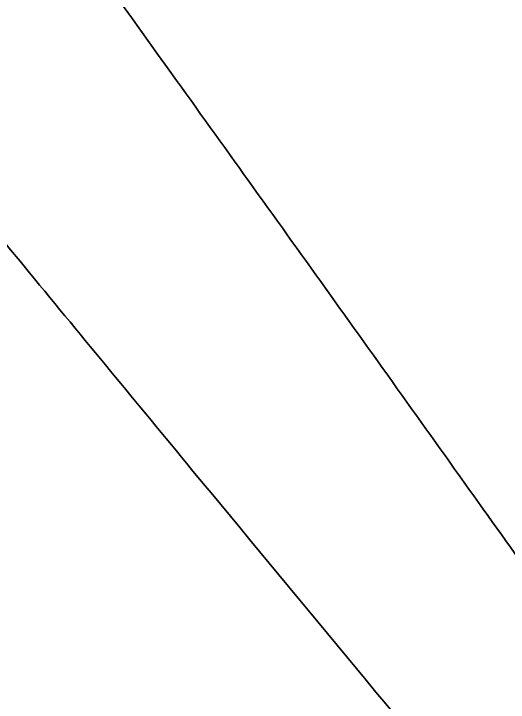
# Model space of a CAD drawing. Header units: millimetres. Extents: x 0 to 3661, y -1188 to 730.
# Drawn here: x 2057 to 2124.5, y 73.7 to 167.7 of the extents above; entities that cross this region are included whole.
import ezdxf

# ---------------------------------------------------------------- set-up
doc = ezdxf.new("R2010")
doc.units = ezdxf.units.MM
doc.layers.add('Blocks', color=7, linetype='Continuous')
doc.layers.add('Blocks$Inner', color=7, linetype='Continuous', lineweight=25, true_color=0x007f00)
doc.layers.add('Blocks$Outline', color=7, linetype='Continuous', lineweight=35, true_color=0xff3f3f)

# ---------------------------------------------------------------- blocks, each defined once
blk = doc.blocks.new('AA10 Dining Table Front')
at = {"layer": 'Blocks$Inner'}
for points, knots in [([(2139.821, 73.684), (2136.876, 77.845), (2130.646, 86.634), (2117.464, 105.171), (2100.227, 129.304), (2073.109, 167.125), (2047.671, 202.508), (2018.783, 242.76), (2003.073, 264.71), (1992.634, 279.346)], [176.865787, 176.865787, 176.865787, 176.865787, 192.161484, 209.182515, 245.10363, 281.133877, 348.7957, 375.838163, 429.771116, 429.771116, 429.771116, 429.771116]), ([(1967.904, 242.973), (1973.065, 236.743), (1984.161, 223.332), (2000.767, 203.213), (2026.074, 172.501), (2052.739, 140.091), (2088.012, 97.319), (2109.545, 71.336), (2123.734, 54.323)], [97.021638, 97.021638, 97.021638, 97.021638, 120.982816, 149.23999, 175.285053, 240.367535, 275.147648, 341.606112, 341.606112, 341.606112, 341.606112])]:
    blk.add_open_spline(points, degree=3, knots=knots, dxfattribs=at)
at = {"layer": 'Blocks$Outline'}
for points, knots in [([(1992.634, 279.346), (2003.073, 264.71), (2018.783, 242.76), (2047.671, 202.508), (2073.109, 167.125), (2100.227, 129.304), (2117.464, 105.171), (2130.646, 86.634), (2136.876, 77.845), (2139.821, 73.684)], [-253.012321, -253.012321, -253.012321, -253.012321, -199.079369, -172.036906, -104.375082, -68.344835, -32.423721, -15.402689, -0.106993, -0.106993, -0.106993, -0.106993]), ([(2123.734, 54.324), (2109.545, 71.336), (2088.011, 97.319), (2052.739, 140.091), (2026.074, 172.501), (2000.767, 203.213), (1984.161, 223.332), (1973.065, 236.743), (1967.904, 242.973)], [-244.584071, -244.584071, -244.584071, -244.584071, -178.12601, -143.345897, -78.263414, -52.218351, -23.961178, 0, 0, 0, 0])]:
    blk.add_open_spline(points, degree=3, knots=knots, dxfattribs=at)

msp = doc.modelspace()

# ---------------------------------------------------------------- block references
at = {"layer": 'Blocks'}
msp.add_blockref('AA10 Dining Table Front', (0, 0), dxfattribs=at)

doc.saveas('drawing.dxf')
